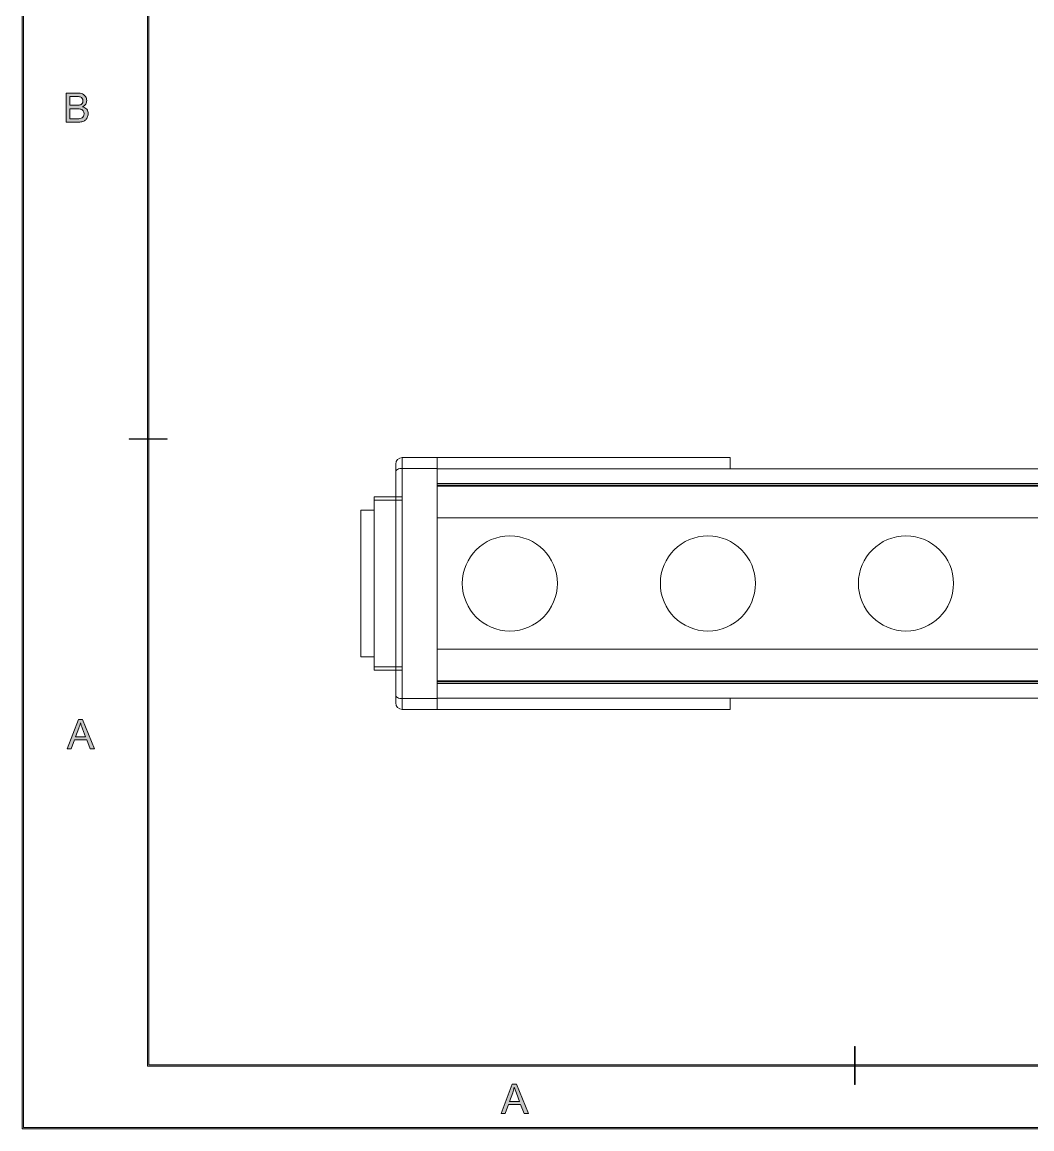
# Model space of a CAD drawing. Header units: inches. Extents: x 0.54 to 10.46, y 0.74 to 7.76.
# Drawn here: x 0.535 to 3.228, y 0.739 to 3.69 of the extents above; entities that cross this region are included whole.
import ezdxf

# ---------------------------------------------------------------- set-up
doc = ezdxf.new("R2010")
doc.units = ezdxf.units.IN
doc.header["$MEASUREMENT"] = 0
doc.layers.add('BG', color=7, linetype='Continuous')
doc.layers.add('MCG-INT-4FT', color=7, linetype='Continuous')

# ---------------------------------------------------------------- blocks, each defined once
blk = doc.blocks.new('block 2')
at = {"layer": 'BG', "true_color": 0xffffff}
h = blk.add_hatch(color=7, dxfattribs=at)
h.dxf.hatch_style = 2
edge = h.paths.add_edge_path()
edge.add_spline(control_points=[(10.296, 0.9061), (10.296, 0.9061), (0.8711, 0.9061), (0.8711, 0.9061), (0.8702, 0.9061), (0.8694, 0.9069), (0.8694, 0.9079), (0.8694, 0.9079), (0.8694, 7.5922), (0.8694, 7.5922), (0.8694, 7.5931), (0.8702, 7.5939), (0.8711, 7.5939), (0.8711, 7.5939), (10.296, 7.5939), (10.296, 7.5939), (10.297, 7.5939), (10.2977, 7.5931), (10.2977, 7.5922), (10.2977, 7.5922), (10.2977, 0.9079), (10.2977, 0.9079), (10.2977, 0.9069), (10.297, 0.9061), (10.296, 0.9061)], knot_values=[0, 0, 0, 0, 1, 1, 1, 2, 2, 2, 3, 3, 3, 4, 4, 4, 5, 5, 5, 6, 6, 6, 7, 7, 7, 8, 8, 8, 8], degree=3, periodic=1)
h.paths.add_polyline_path([(0.8729, 0.9096), (10.2943, 0.9096), (10.2943, 7.5904), (0.8729, 7.5904)])
at = {"layer": 'BG', "lineweight": 0}
blk.add_lwpolyline([(0.8729, 0.9096), (10.2943, 0.9096), (10.2943, 7.5904), (0.8729, 7.5904), (0.8729, 0.9096)], dxfattribs=at)
blk.add_open_spline([(10.296, 0.9061), (10.296, 0.9061), (0.8711, 0.9061), (0.8711, 0.9061), (0.8702, 0.9061), (0.8694, 0.9069), (0.8694, 0.9079), (0.8694, 0.9079), (0.8694, 7.5922), (0.8694, 7.5922), (0.8694, 7.5931), (0.8702, 7.5939), (0.8711, 7.5939), (0.8711, 7.5939), (10.296, 7.5939), (10.296, 7.5939), (10.297, 7.5939), (10.2977, 7.5931), (10.2977, 7.5922), (10.2977, 7.5922), (10.2977, 0.9079), (10.2977, 0.9079), (10.2977, 0.9069), (10.297, 0.9061), (10.296, 0.9061)], degree=3, knots=[0, 0, 0, 0, 1, 1, 1, 2, 2, 2, 3, 3, 3, 4, 4, 4, 5, 5, 5, 6, 6, 6, 7, 7, 7, 8, 8, 8, 8], dxfattribs=at)
blk = doc.blocks.new('block 7')
at = {"layer": 'BG', "true_color": 0xffffff}
h = blk.add_hatch(color=7, dxfattribs=at)
h.dxf.hatch_style = 2
edge = h.paths.add_edge_path()
edge.add_spline(control_points=[(0.9213, 2.5782), (0.9213, 2.5782), (0.821, 2.5782), (0.821, 2.5782), (0.8206, 2.5782), (0.8203, 2.5785), (0.8203, 2.5789), (0.8203, 2.5793), (0.8206, 2.5796), (0.821, 2.5796), (0.821, 2.5796), (0.9213, 2.5796), (0.9213, 2.5796), (0.9216, 2.5796), (0.9219, 2.5793), (0.9219, 2.5789), (0.9219, 2.5785), (0.9216, 2.5782), (0.9213, 2.5782)], knot_values=[0, 0, 0, 0, 1, 1, 1, 2, 2, 2, 3, 3, 3, 4, 4, 4, 5, 5, 5, 6, 6, 6, 6], degree=3, periodic=1)
at = {"layer": 'BG', "lineweight": 0}
blk.add_open_spline([(0.9213, 2.5782), (0.9213, 2.5782), (0.821, 2.5782), (0.821, 2.5782), (0.8206, 2.5782), (0.8203, 2.5785), (0.8203, 2.5789), (0.8203, 2.5793), (0.8206, 2.5796), (0.821, 2.5796), (0.821, 2.5796), (0.9213, 2.5796), (0.9213, 2.5796), (0.9216, 2.5796), (0.9219, 2.5793), (0.9219, 2.5789), (0.9219, 2.5785), (0.9216, 2.5782), (0.9213, 2.5782)], degree=3, knots=[0, 0, 0, 0, 1, 1, 1, 2, 2, 2, 3, 3, 3, 4, 4, 4, 5, 5, 5, 6, 6, 6, 6], dxfattribs=at)
blk = doc.blocks.new('block 6')
at = {"layer": 'BG'}
blk.add_blockref('block 7', (0, 0), dxfattribs=at)
blk = doc.blocks.new('block 15')
at = {"layer": 'BG', "true_color": 0xffffff}
h = blk.add_hatch(color=7, dxfattribs=at)
h.dxf.hatch_style = 2
h.paths.add_polyline_path([(0.6553, 1.7525), (0.6851, 1.8304), (0.6962, 1.8304), (0.7281, 1.7525), (0.7164, 1.7525), (0.7073, 1.7761), (0.6747, 1.7761), (0.6662, 1.7525)])
edge = h.paths.add_edge_path()
edge.add_spline(control_points=[(0.6777, 1.7845), (0.6777, 1.7845), (0.7041, 1.7845), (0.7041, 1.7845), (0.7041, 1.7845), (0.696, 1.806), (0.696, 1.806), (0.6935, 1.8126), (0.6917, 1.818), (0.6905, 1.8222), (0.6895, 1.8172), (0.6881, 1.8122), (0.6863, 1.8073), (0.6863, 1.8073), (0.6777, 1.7845), (0.6777, 1.7845)], knot_values=[0, 0, 0, 0, 1, 1, 1, 2, 2, 2, 3, 3, 3, 4, 4, 4, 5, 5, 5, 5], degree=3, periodic=1)
at = {"layer": 'BG', "lineweight": 0}
blk.add_lwpolyline([(0.6553, 1.7525), (0.6851, 1.8304), (0.6962, 1.8304), (0.7281, 1.7525), (0.7164, 1.7525), (0.7073, 1.7761), (0.6747, 1.7761), (0.6662, 1.7525), (0.6553, 1.7525)], dxfattribs=at)
blk.add_open_spline([(0.6777, 1.7845), (0.6777, 1.7845), (0.7041, 1.7845), (0.7041, 1.7845), (0.7041, 1.7845), (0.696, 1.806), (0.696, 1.806), (0.6935, 1.8126), (0.6917, 1.818), (0.6905, 1.8222), (0.6895, 1.8172), (0.6881, 1.8122), (0.6863, 1.8073), (0.6863, 1.8073), (0.6777, 1.7845), (0.6777, 1.7845)], degree=3, knots=[0, 0, 0, 0, 1, 1, 1, 2, 2, 2, 3, 3, 3, 4, 4, 4, 5, 5, 5, 5], dxfattribs=at)
blk = doc.blocks.new('block 14')
at = {"layer": 'BG'}
blk.add_blockref('block 15', (0, 0), dxfattribs=at)
blk = doc.blocks.new('block 17')
at = {"layer": 'BG', "true_color": 0xffffff}
h = blk.add_hatch(color=7, dxfattribs=at)
h.dxf.hatch_style = 2
edge = h.paths.add_edge_path()
edge.add_spline(control_points=[(0.6524, 3.4236), (0.6524, 3.4236), (0.6524, 3.5014), (0.6524, 3.5014), (0.6524, 3.5014), (0.6816, 3.5014), (0.6816, 3.5014), (0.6875, 3.5014), (0.6923, 3.5006), (0.6959, 3.4991), (0.6995, 3.4975), (0.7023, 3.4951), (0.7043, 3.4918), (0.7064, 3.4885), (0.7074, 3.4851), (0.7074, 3.4815), (0.7074, 3.4782), (0.7065, 3.4751), (0.7047, 3.4721), (0.7029, 3.4692), (0.7001, 3.4668), (0.6965, 3.465), (0.7012, 3.4636), (0.7048, 3.4613), (0.7074, 3.458), (0.7099, 3.4546), (0.7112, 3.4507), (0.7112, 3.4462), (0.7112, 3.4425), (0.7104, 3.4391), (0.7088, 3.436), (0.7073, 3.4329), (0.7054, 3.4305), (0.7031, 3.4288), (0.7009, 3.427), (0.698, 3.4258), (0.6946, 3.4249), (0.6912, 3.424), (0.687, 3.4236), (0.6821, 3.4236), (0.6821, 3.4236), (0.6524, 3.4236), (0.6524, 3.4236)], knot_values=[0, 0, 0, 0, 1, 1, 1, 2, 2, 2, 3, 3, 3, 4, 4, 4, 5, 5, 5, 6, 6, 6, 7, 7, 7, 8, 8, 8, 9, 9, 9, 10, 10, 10, 11, 11, 11, 12, 12, 12, 13, 13, 13, 14, 14, 14, 14], degree=3, periodic=1)
edge = h.paths.add_edge_path()
edge.add_spline(control_points=[(0.6627, 3.4687), (0.6627, 3.4687), (0.6795, 3.4687), (0.6795, 3.4687), (0.6841, 3.4687), (0.6874, 3.469), (0.6893, 3.4696), (0.692, 3.4704), (0.6939, 3.4717), (0.6953, 3.4735), (0.6966, 3.4753), (0.6972, 3.4776), (0.6972, 3.4803), (0.6972, 3.4829), (0.6966, 3.4852), (0.6954, 3.4871), (0.6942, 3.4891), (0.6924, 3.4904), (0.6901, 3.4912), (0.6878, 3.4919), (0.6838, 3.4922), (0.6782, 3.4922), (0.6782, 3.4922), (0.6627, 3.4922), (0.6627, 3.4922), (0.6627, 3.4922), (0.6627, 3.4687), (0.6627, 3.4687)], knot_values=[0, 0, 0, 0, 1, 1, 1, 2, 2, 2, 3, 3, 3, 4, 4, 4, 5, 5, 5, 6, 6, 6, 7, 7, 7, 8, 8, 8, 9, 9, 9, 9], degree=3, periodic=1)
edge = h.paths.add_edge_path()
edge.add_spline(control_points=[(0.6627, 3.4328), (0.6627, 3.4328), (0.6821, 3.4328), (0.6821, 3.4328), (0.6854, 3.4328), (0.6877, 3.4329), (0.6891, 3.4332), (0.6914, 3.4336), (0.6934, 3.4343), (0.695, 3.4353), (0.6966, 3.4363), (0.6979, 3.4377), (0.6989, 3.4396), (0.7, 3.4415), (0.7005, 3.4437), (0.7005, 3.4462), (0.7005, 3.4491), (0.6997, 3.4516), (0.6983, 3.4537), (0.6968, 3.4559), (0.6947, 3.4574), (0.6921, 3.4582), (0.6894, 3.4591), (0.6856, 3.4595), (0.6807, 3.4595), (0.6807, 3.4595), (0.6627, 3.4595), (0.6627, 3.4595), (0.6627, 3.4595), (0.6627, 3.4328), (0.6627, 3.4328)], knot_values=[0, 0, 0, 0, 1, 1, 1, 2, 2, 2, 3, 3, 3, 4, 4, 4, 5, 5, 5, 6, 6, 6, 7, 7, 7, 8, 8, 8, 9, 9, 9, 10, 10, 10, 10], degree=3, periodic=1)
at = {"layer": 'BG', "lineweight": 0}
for points, knots in [([(0.6524, 3.4236), (0.6524, 3.4236), (0.6524, 3.5014), (0.6524, 3.5014), (0.6524, 3.5014), (0.6816, 3.5014), (0.6816, 3.5014), (0.6875, 3.5014), (0.6923, 3.5006), (0.6959, 3.4991), (0.6995, 3.4975), (0.7023, 3.4951), (0.7043, 3.4918), (0.7064, 3.4885), (0.7074, 3.4851), (0.7074, 3.4815), (0.7074, 3.4782), (0.7065, 3.4751), (0.7047, 3.4721), (0.7029, 3.4692), (0.7001, 3.4668), (0.6965, 3.465), (0.7012, 3.4636), (0.7048, 3.4613), (0.7074, 3.458), (0.7099, 3.4546), (0.7112, 3.4507), (0.7112, 3.4462), (0.7112, 3.4425), (0.7104, 3.4391), (0.7088, 3.436), (0.7073, 3.4329), (0.7054, 3.4305), (0.7031, 3.4288), (0.7009, 3.427), (0.698, 3.4258), (0.6946, 3.4249), (0.6912, 3.424), (0.687, 3.4236), (0.6821, 3.4236), (0.6821, 3.4236), (0.6524, 3.4236), (0.6524, 3.4236)], [0, 0, 0, 0, 1, 1, 1, 2, 2, 2, 3, 3, 3, 4, 4, 4, 5, 5, 5, 6, 6, 6, 7, 7, 7, 8, 8, 8, 9, 9, 9, 10, 10, 10, 11, 11, 11, 12, 12, 12, 13, 13, 13, 14, 14, 14, 14]), ([(0.6627, 3.4687), (0.6627, 3.4687), (0.6795, 3.4687), (0.6795, 3.4687), (0.6841, 3.4687), (0.6874, 3.469), (0.6893, 3.4696), (0.692, 3.4704), (0.6939, 3.4717), (0.6953, 3.4735), (0.6966, 3.4753), (0.6972, 3.4776), (0.6972, 3.4803), (0.6972, 3.4829), (0.6966, 3.4852), (0.6954, 3.4871), (0.6942, 3.4891), (0.6924, 3.4904), (0.6901, 3.4912), (0.6878, 3.4919), (0.6838, 3.4922), (0.6782, 3.4922), (0.6782, 3.4922), (0.6627, 3.4922), (0.6627, 3.4922), (0.6627, 3.4922), (0.6627, 3.4687), (0.6627, 3.4687)], [0, 0, 0, 0, 1, 1, 1, 2, 2, 2, 3, 3, 3, 4, 4, 4, 5, 5, 5, 6, 6, 6, 7, 7, 7, 8, 8, 8, 9, 9, 9, 9]), ([(0.6627, 3.4328), (0.6627, 3.4328), (0.6821, 3.4328), (0.6821, 3.4328), (0.6854, 3.4328), (0.6877, 3.4329), (0.6891, 3.4332), (0.6914, 3.4336), (0.6934, 3.4343), (0.695, 3.4353), (0.6966, 3.4363), (0.6979, 3.4377), (0.6989, 3.4396), (0.7, 3.4415), (0.7005, 3.4437), (0.7005, 3.4462), (0.7005, 3.4491), (0.6997, 3.4516), (0.6983, 3.4537), (0.6968, 3.4559), (0.6947, 3.4574), (0.6921, 3.4582), (0.6894, 3.4591), (0.6856, 3.4595), (0.6807, 3.4595), (0.6807, 3.4595), (0.6627, 3.4595), (0.6627, 3.4595), (0.6627, 3.4595), (0.6627, 3.4328), (0.6627, 3.4328)], [0, 0, 0, 0, 1, 1, 1, 2, 2, 2, 3, 3, 3, 4, 4, 4, 5, 5, 5, 6, 6, 6, 7, 7, 7, 8, 8, 8, 9, 9, 9, 10, 10, 10, 10])]:
    blk.add_open_spline(points, degree=3, knots=knots, dxfattribs=at)
blk = doc.blocks.new('block 16')
at = {"layer": 'BG'}
blk.add_blockref('block 17', (0, 0), dxfattribs=at)
blk = doc.blocks.new('block 41')
at = {"layer": 'BG', "true_color": 0xffffff}
h = blk.add_hatch(color=7, dxfattribs=at)
h.dxf.hatch_style = 2
edge = h.paths.add_edge_path()
edge.add_spline(control_points=[(2.7561, 0.857), (2.7557, 0.857), (2.7554, 0.8573), (2.7554, 0.8577), (2.7554, 0.8577), (2.7554, 0.958), (2.7554, 0.958), (2.7554, 0.9584), (2.7557, 0.9587), (2.7561, 0.9587), (2.7565, 0.9587), (2.7568, 0.9584), (2.7568, 0.958), (2.7568, 0.958), (2.7568, 0.8577), (2.7568, 0.8577), (2.7568, 0.8573), (2.7565, 0.857), (2.7561, 0.857)], knot_values=[0, 0, 0, 0, 1, 1, 1, 2, 2, 2, 3, 3, 3, 4, 4, 4, 5, 5, 5, 6, 6, 6, 6], degree=3, periodic=1)
at = {"layer": 'BG', "lineweight": 0}
blk.add_open_spline([(2.7561, 0.857), (2.7557, 0.857), (2.7554, 0.8573), (2.7554, 0.8577), (2.7554, 0.8577), (2.7554, 0.958), (2.7554, 0.958), (2.7554, 0.9584), (2.7557, 0.9587), (2.7561, 0.9587), (2.7565, 0.9587), (2.7568, 0.9584), (2.7568, 0.958), (2.7568, 0.958), (2.7568, 0.8577), (2.7568, 0.8577), (2.7568, 0.8573), (2.7565, 0.857), (2.7561, 0.857)], degree=3, knots=[0, 0, 0, 0, 1, 1, 1, 2, 2, 2, 3, 3, 3, 4, 4, 4, 5, 5, 5, 6, 6, 6, 6], dxfattribs=at)
blk = doc.blocks.new('block 40')
at = {"layer": 'BG'}
blk.add_blockref('block 41', (0, 0), dxfattribs=at)
blk = doc.blocks.new('block 49')
at = {"layer": 'BG', "true_color": 0xffffff}
h = blk.add_hatch(color=7, dxfattribs=at)
h.dxf.hatch_style = 2
h.paths.add_polyline_path([(1.8125, 0.7803), (1.8424, 0.8581), (1.8535, 0.8581), (1.8854, 0.7803), (1.8736, 0.7803), (1.8645, 0.8038), (1.832, 0.8038), (1.8235, 0.7803)])
edge = h.paths.add_edge_path()
edge.add_spline(control_points=[(1.835, 0.8122), (1.835, 0.8122), (1.8614, 0.8122), (1.8614, 0.8122), (1.8614, 0.8122), (1.8532, 0.8338), (1.8532, 0.8338), (1.8508, 0.8403), (1.8489, 0.8457), (1.8477, 0.8499), (1.8467, 0.8449), (1.8453, 0.84), (1.8435, 0.8351), (1.8435, 0.8351), (1.835, 0.8122), (1.835, 0.8122)], knot_values=[0, 0, 0, 0, 1, 1, 1, 2, 2, 2, 3, 3, 3, 4, 4, 4, 5, 5, 5, 5], degree=3, periodic=1)
at = {"layer": 'BG', "lineweight": 0}
blk.add_lwpolyline([(1.8125, 0.7803), (1.8424, 0.8581), (1.8535, 0.8581), (1.8854, 0.7803), (1.8736, 0.7803), (1.8645, 0.8038), (1.832, 0.8038), (1.8235, 0.7803), (1.8125, 0.7803)], dxfattribs=at)
blk.add_open_spline([(1.835, 0.8122), (1.835, 0.8122), (1.8614, 0.8122), (1.8614, 0.8122), (1.8614, 0.8122), (1.8532, 0.8338), (1.8532, 0.8338), (1.8508, 0.8403), (1.8489, 0.8457), (1.8477, 0.8499), (1.8467, 0.8449), (1.8453, 0.84), (1.8435, 0.8351), (1.8435, 0.8351), (1.835, 0.8122), (1.835, 0.8122)], degree=3, knots=[0, 0, 0, 0, 1, 1, 1, 2, 2, 2, 3, 3, 3, 4, 4, 4, 5, 5, 5, 5], dxfattribs=at)
blk = doc.blocks.new('block 48')
at = {"layer": 'BG'}
blk.add_blockref('block 49', (0, 0), dxfattribs=at)
blk = doc.blocks.new('block 62')
at = {"layer": 'BG', "true_color": 0xffffff}
h = blk.add_hatch(color=7, dxfattribs=at)
h.dxf.hatch_style = 2
edge = h.paths.add_edge_path()
edge.add_spline(control_points=[(10.4631, 0.739), (10.4631, 0.739), (0.5369, 0.739), (0.5369, 0.739), (0.5359, 0.739), (0.5352, 0.7398), (0.5352, 0.7407), (0.5352, 0.7407), (0.5352, 7.7593), (0.5352, 7.7593), (0.5352, 7.7602), (0.5359, 7.761), (0.5369, 7.761), (0.5369, 7.761), (10.4631, 7.761), (10.4631, 7.761), (10.4641, 7.761), (10.4648, 7.7602), (10.4648, 7.7593), (10.4648, 7.7593), (10.4648, 0.7407), (10.4648, 0.7407), (10.4648, 0.7398), (10.4641, 0.739), (10.4631, 0.739)], knot_values=[0, 0, 0, 0, 1, 1, 1, 2, 2, 2, 3, 3, 3, 4, 4, 4, 5, 5, 5, 6, 6, 6, 7, 7, 7, 8, 8, 8, 8], degree=3, periodic=1)
h.paths.add_polyline_path([(0.5386, 0.7425), (10.4614, 0.7425), (10.4614, 7.7575), (0.5386, 7.7575)])
at = {"layer": 'BG', "lineweight": 0}
blk.add_lwpolyline([(0.5386, 0.7425), (10.4614, 0.7425), (10.4614, 7.7575), (0.5386, 7.7575), (0.5386, 0.7425)], dxfattribs=at)
blk.add_open_spline([(10.4631, 0.739), (10.4631, 0.739), (0.5369, 0.739), (0.5369, 0.739), (0.5359, 0.739), (0.5352, 0.7398), (0.5352, 0.7407), (0.5352, 0.7407), (0.5352, 7.7593), (0.5352, 7.7593), (0.5352, 7.7602), (0.5359, 7.761), (0.5369, 7.761), (0.5369, 7.761), (10.4631, 7.761), (10.4631, 7.761), (10.4641, 7.761), (10.4648, 7.7602), (10.4648, 7.7593), (10.4648, 7.7593), (10.4648, 0.7407), (10.4648, 0.7407), (10.4648, 0.7398), (10.4641, 0.739), (10.4631, 0.739)], degree=3, knots=[0, 0, 0, 0, 1, 1, 1, 2, 2, 2, 3, 3, 3, 4, 4, 4, 5, 5, 5, 6, 6, 6, 7, 7, 7, 8, 8, 8, 8], dxfattribs=at)
blk = doc.blocks.new('block 892')
at = {"layer": 'MCG-INT-4FT', "color": 7, "lineweight": 5, "true_color": 0xffffff}
blk.add_lwpolyline([(1.6416, 2.4558), (6.7838, 2.4558)], dxfattribs=at)
blk = doc.blocks.new('block 893')
at = {"layer": 'MCG-INT-4FT', "color": 7, "lineweight": 5, "true_color": 0xffffff}
blk.add_lwpolyline([(1.6416, 1.9311), (6.7838, 1.9311)], dxfattribs=at)
blk = doc.blocks.new('block 1079')
at = {"layer": 'MCG-INT-4FT', "color": 7, "lineweight": 5, "true_color": 0xffffff}
blk.add_lwpolyline([(1.5489, 2.5005), (1.5489, 1.8864)], dxfattribs=at)
blk = doc.blocks.new('block 1080')
at = {"layer": 'MCG-INT-4FT', "color": 7, "lineweight": 5, "true_color": 0xffffff}
blk.add_lwpolyline([(1.5489, 1.8864), (1.5455, 1.8866), (1.5422, 1.8871), (1.5392, 1.888), (1.5366, 1.8891), (1.5344, 1.8905), (1.5328, 1.8921), (1.5318, 1.8939), (1.5314, 1.8957)], dxfattribs=at)
blk = doc.blocks.new('block 1081')
at = {"layer": 'MCG-INT-4FT', "color": 7, "lineweight": 5, "true_color": 0xffffff}
blk.add_lwpolyline([(1.5314, 1.8957), (1.5314, 2.4912)], dxfattribs=at)
blk = doc.blocks.new('block 1082')
at = {"layer": 'MCG-INT-4FT', "color": 7, "lineweight": 5, "true_color": 0xffffff}
blk.add_lwpolyline([(1.5489, 2.5005), (1.5455, 2.5003), (1.5422, 2.4998), (1.5392, 2.4989), (1.5366, 2.4978), (1.5344, 2.4964), (1.5328, 2.4948), (1.5318, 2.493), (1.5314, 2.4912)], dxfattribs=at)
blk = doc.blocks.new('block 1083')
at = {"layer": 'MCG-INT-4FT', "color": 7, "lineweight": 5, "true_color": 0xffffff}
blk.add_lwpolyline([(1.6416, 1.8864), (1.6416, 2.5005)], dxfattribs=at)
blk = doc.blocks.new('block 1084')
at = {"layer": 'MCG-INT-4FT', "color": 7, "lineweight": 5, "true_color": 0xffffff}
blk.add_lwpolyline([(1.5489, 1.8864), (1.6416, 1.8864)], dxfattribs=at)
blk = doc.blocks.new('block 1085')
at = {"layer": 'MCG-INT-4FT', "color": 7, "lineweight": 5, "true_color": 0xffffff}
blk.add_lwpolyline([(1.6416, 2.5005), (1.5489, 2.5005)], dxfattribs=at)
blk = doc.blocks.new('block 1086')
at = {"layer": 'MCG-INT-4FT', "color": 7, "lineweight": 5, "true_color": 0xffffff}
blk.add_open_spline([(1.5489, 2.5293), (1.5393, 2.5293), (1.5314, 2.5214), (1.5314, 2.5118)], degree=3, dxfattribs=at)
blk = doc.blocks.new('block 1087')
at = {"layer": 'MCG-INT-4FT', "color": 7, "lineweight": 5, "true_color": 0xffffff}
blk.add_lwpolyline([(1.5489, 2.5293), (1.5489, 2.5005)], dxfattribs=at)
blk = doc.blocks.new('block 1088')
at = {"layer": 'MCG-INT-4FT', "color": 7, "lineweight": 5, "true_color": 0xffffff}
blk.add_lwpolyline([(1.5314, 2.4912), (1.5314, 2.5118)], dxfattribs=at)
blk = doc.blocks.new('block 1089')
at = {"layer": 'MCG-INT-4FT', "color": 7, "lineweight": 5, "true_color": 0xffffff}
blk.add_lwpolyline([(1.5489, 1.8864), (1.5489, 1.8576)], dxfattribs=at)
blk = doc.blocks.new('block 1090')
at = {"layer": 'MCG-INT-4FT', "color": 7, "lineweight": 5, "true_color": 0xffffff}
blk.add_open_spline([(1.5314, 1.8751), (1.5314, 1.8655), (1.5393, 1.8576), (1.5489, 1.8576)], degree=3, dxfattribs=at)
blk = doc.blocks.new('block 1091')
at = {"layer": 'MCG-INT-4FT', "color": 7, "lineweight": 5, "true_color": 0xffffff}
blk.add_lwpolyline([(1.5314, 1.8751), (1.5314, 1.8957)], dxfattribs=at)
blk = doc.blocks.new('block 1092')
at = {"layer": 'MCG-INT-4FT', "color": 7, "lineweight": 5, "true_color": 0xffffff}
blk.add_lwpolyline([(1.5489, 2.5293), (1.6416, 2.5293)], dxfattribs=at)
blk = doc.blocks.new('block 1093')
at = {"layer": 'MCG-INT-4FT', "color": 7, "lineweight": 5, "true_color": 0xffffff}
blk.add_lwpolyline([(1.6416, 2.5293), (1.6416, 2.5005)], dxfattribs=at)
blk = doc.blocks.new('block 1094')
at = {"layer": 'MCG-INT-4FT', "color": 7, "lineweight": 5, "true_color": 0xffffff}
blk.add_lwpolyline([(1.6416, 1.8576), (1.5489, 1.8576)], dxfattribs=at)
blk = doc.blocks.new('block 1095')
at = {"layer": 'MCG-INT-4FT', "color": 7, "lineweight": 5, "true_color": 0xffffff}
blk.add_lwpolyline([(1.6416, 1.8864), (1.6416, 1.8576)], dxfattribs=at)
blk = doc.blocks.new('block 1096')
at = {"layer": 'MCG-INT-4FT', "color": 7, "lineweight": 5, "true_color": 0xffffff}
blk.add_lwpolyline([(2.4234, 2.4995), (2.4234, 2.5293)], dxfattribs=at)
blk = doc.blocks.new('block 1097')
at = {"layer": 'MCG-INT-4FT', "color": 7, "lineweight": 5, "true_color": 0xffffff}
blk.add_lwpolyline([(2.4234, 2.5293), (1.6416, 2.5293)], dxfattribs=at)
blk = doc.blocks.new('block 1098')
at = {"layer": 'MCG-INT-4FT', "color": 7, "lineweight": 5, "true_color": 0xffffff}
blk.add_lwpolyline([(2.4234, 1.8874), (2.4234, 1.8576)], dxfattribs=at)
blk = doc.blocks.new('block 1099')
at = {"layer": 'MCG-INT-4FT', "color": 7, "lineweight": 5, "true_color": 0xffffff}
blk.add_lwpolyline([(2.4234, 1.8576), (1.6416, 1.8576)], dxfattribs=at)
blk = doc.blocks.new('block 1100')
at = {"layer": 'MCG-INT-4FT', "color": 7, "lineweight": 5, "true_color": 0xffffff}
blk.add_lwpolyline([(6.7838, 2.4558), (1.6416, 2.4558)], dxfattribs=at)
blk = doc.blocks.new('block 1101')
at = {"layer": 'MCG-INT-4FT', "color": 7, "lineweight": 5, "true_color": 0xffffff}
blk.add_lwpolyline([(1.6416, 1.9311), (6.7838, 1.9311)], dxfattribs=at)
blk = doc.blocks.new('block 1102')
at = {"layer": 'MCG-INT-4FT', "color": 7, "lineweight": 5, "true_color": 0xffffff}
blk.add_lwpolyline([(1.6416, 2.4995), (6.7838, 2.4995)], dxfattribs=at)
blk = doc.blocks.new('block 1103')
at = {"layer": 'MCG-INT-4FT', "color": 7, "lineweight": 5, "true_color": 0xffffff}
blk.add_lwpolyline([(6.7838, 1.8874), (1.6416, 1.8874)], dxfattribs=at)
blk = doc.blocks.new('block 1104')
at = {"layer": 'MCG-INT-4FT', "color": 8, "lineweight": 5, "true_color": 0x808080}
blk.add_lwpolyline([(1.6416, 1.9338), (6.7838, 1.9338)], dxfattribs=at)
blk = doc.blocks.new('block 1105')
at = {"layer": 'MCG-INT-4FT', "color": 8, "lineweight": 5, "true_color": 0x808080}
blk.add_lwpolyline([(1.6416, 2.453), (6.7838, 2.453)], dxfattribs=at)
blk = doc.blocks.new('block 1106')
at = {"layer": 'MCG-INT-4FT', "color": 8, "lineweight": 5, "true_color": 0x808080}
blk.add_lwpolyline([(1.6416, 2.4605), (6.7838, 2.4605)], dxfattribs=at)
blk = doc.blocks.new('block 1107')
at = {"layer": 'MCG-INT-4FT', "color": 8, "lineweight": 5, "true_color": 0x808080}
blk.add_lwpolyline([(6.7838, 1.9264), (1.6416, 1.9264)], dxfattribs=at)
blk = doc.blocks.new('block 1528')
at = {"layer": 'MCG-INT-4FT', "color": 7, "lineweight": 5, "true_color": 0xffffff}
blk.add_lwpolyline([(1.5489, 2.4158), (1.4739, 2.4158)], dxfattribs=at)
blk = doc.blocks.new('block 1529')
at = {"layer": 'MCG-INT-4FT', "color": 7, "lineweight": 5, "true_color": 0xffffff}
blk.add_lwpolyline([(1.4739, 1.9711), (1.5489, 1.9711)], dxfattribs=at)
blk = doc.blocks.new('block 1530')
at = {"layer": 'MCG-INT-4FT', "color": 7, "lineweight": 5, "true_color": 0xffffff}
blk.add_lwpolyline([(1.4739, 2.4158), (1.4739, 1.9711)], dxfattribs=at)
blk = doc.blocks.new('block 1531')
at = {"layer": 'MCG-INT-4FT', "color": 7, "lineweight": 5, "true_color": 0xffffff}
blk.add_lwpolyline([(1.4739, 1.9623), (1.5489, 1.9623)], dxfattribs=at)
blk = doc.blocks.new('block 1532')
at = {"layer": 'MCG-INT-4FT', "color": 7, "lineweight": 5, "true_color": 0xffffff}
blk.add_lwpolyline([(1.4739, 1.9711), (1.4739, 1.9623)], dxfattribs=at)
blk = doc.blocks.new('block 1533')
at = {"layer": 'MCG-INT-4FT', "color": 7, "lineweight": 5, "true_color": 0xffffff}
blk.add_lwpolyline([(1.4739, 2.4246), (1.4739, 2.4158)], dxfattribs=at)
blk = doc.blocks.new('block 1534')
at = {"layer": 'MCG-INT-4FT', "color": 7, "lineweight": 5, "true_color": 0xffffff}
blk.add_lwpolyline([(1.5489, 2.4246), (1.4739, 2.4246)], dxfattribs=at)
blk = doc.blocks.new('block 1535')
at = {"layer": 'MCG-INT-4FT', "color": 7, "lineweight": 5, "true_color": 0xffffff}
blk.add_lwpolyline([(1.4386, 2.167), (1.4386, 2.2199)], dxfattribs=at)
blk = doc.blocks.new('block 1536')
at = {"layer": 'MCG-INT-4FT', "color": 7, "lineweight": 5, "true_color": 0xffffff}
blk.add_lwpolyline([(1.4386, 1.9976), (1.4386, 2.167)], dxfattribs=at)
blk = doc.blocks.new('block 1537')
at = {"layer": 'MCG-INT-4FT', "color": 7, "lineweight": 5, "true_color": 0xffffff}
blk.add_lwpolyline([(1.4386, 2.2199), (1.4386, 2.3893)], dxfattribs=at)
blk = doc.blocks.new('block 1538')
at = {"layer": 'MCG-INT-4FT', "color": 7, "lineweight": 5, "true_color": 0xffffff}
blk.add_lwpolyline([(1.4386, 1.9976), (1.4739, 1.9976)], dxfattribs=at)
blk = doc.blocks.new('block 1539')
at = {"layer": 'MCG-INT-4FT', "color": 7, "lineweight": 5, "true_color": 0xffffff}
blk.add_lwpolyline([(1.4386, 2.3893), (1.4739, 2.3893)], dxfattribs=at)
blk = doc.blocks.new('block 2028')
at = {"layer": 'MCG-INT-4FT', "color": 7, "lineweight": 5, "true_color": 0xffffff}
blk.add_lwpolyline([(1.6416, 2.3684), (6.7838, 2.3684)], dxfattribs=at)
blk = doc.blocks.new('block 2029')
at = {"layer": 'MCG-INT-4FT', "color": 7, "lineweight": 5, "true_color": 0xffffff}
blk.add_lwpolyline([(6.7838, 2.0186), (1.6416, 2.0186)], dxfattribs=at)
blk = doc.blocks.new('block 2037')
at = {"layer": 'MCG-INT-4FT', "color": 7, "lineweight": 5, "true_color": 0xffffff}
blk.add_open_spline([(2.7654, 2.1935), (2.7654, 2.2635), (2.8222, 2.3203), (2.8922, 2.3203), (2.9622, 2.3203), (3.019, 2.2635), (3.019, 2.1935), (3.019, 2.1234), (2.9622, 2.0667), (2.8922, 2.0667), (2.8222, 2.0667), (2.7654, 2.1234), (2.7654, 2.1935), (2.7654, 2.1935), (2.7654, 2.1935), (2.7654, 2.1935)], degree=3, knots=[0, 0, 0, 0, 1, 1, 1, 2, 2, 2, 3, 3, 3, 4, 4, 4, 5, 5, 5, 5], dxfattribs=at)
blk = doc.blocks.new('block 2038')
at = {"layer": 'MCG-INT-4FT', "color": 7, "lineweight": 5, "true_color": 0xffffff}
blk.add_open_spline([(2.2372, 2.1935), (2.2372, 2.2635), (2.2939, 2.3203), (2.364, 2.3203), (2.434, 2.3203), (2.4908, 2.2635), (2.4908, 2.1935), (2.4908, 2.1234), (2.434, 2.0667), (2.364, 2.0667), (2.2939, 2.0667), (2.2372, 2.1234), (2.2372, 2.1935), (2.2372, 2.1935), (2.2372, 2.1935), (2.2372, 2.1935)], degree=3, knots=[0, 0, 0, 0, 1, 1, 1, 2, 2, 2, 3, 3, 3, 4, 4, 4, 5, 5, 5, 5], dxfattribs=at)
blk = doc.blocks.new('block 2039')
at = {"layer": 'MCG-INT-4FT', "color": 7, "lineweight": 5, "true_color": 0xffffff}
blk.add_open_spline([(1.709, 2.1935), (1.709, 2.2635), (1.7657, 2.3203), (1.8358, 2.3203), (1.9058, 2.3203), (1.9626, 2.2635), (1.9626, 2.1935), (1.9626, 2.1234), (1.9058, 2.0667), (1.8358, 2.0667), (1.7657, 2.0667), (1.709, 2.1234), (1.709, 2.1935), (1.709, 2.1935), (1.709, 2.1935), (1.709, 2.1935)], degree=3, knots=[0, 0, 0, 0, 1, 1, 1, 2, 2, 2, 3, 3, 3, 4, 4, 4, 5, 5, 5, 5], dxfattribs=at)

msp = doc.modelspace()

# ---------------------------------------------------------------- block references
at = {"layer": 'BG'}
for name in ['block 62', 'block 2', 'block 16', 'block 6', 'block 14', 'block 40', 'block 48']:
    msp.add_blockref(name, (0, 0), dxfattribs=at)
at = {"layer": 'MCG-INT-4FT'}
for name in ['block 1086', 'block 1088', 'block 1087', 'block 1092', 'block 1093', 'block 1097', 'block 1096', 'block 1082', 'block 1081', 'block 1079', 'block 1085', 'block 1083', 'block 1102', 'block 1106', 'block 892', 'block 1100', 'block 1105', 'block 1533', 'block 1534', 'block 1528', 'block 1530', 'block 1537', 'block 1539', 'block 2028', 'block 2039', 'block 2038', 'block 2037', 'block 1535', 'block 1536', 'block 2029', 'block 1538', 'block 1529', 'block 1532', 'block 1531', 'block 1104', 'block 893', 'block 1101', 'block 1107', 'block 1080', 'block 1091', 'block 1090', 'block 1084', 'block 1089', 'block 1103', 'block 1095', 'block 1098', 'block 1094', 'block 1099']:
    msp.add_blockref(name, (0, 0), dxfattribs=at)

doc.saveas('drawing.dxf')
